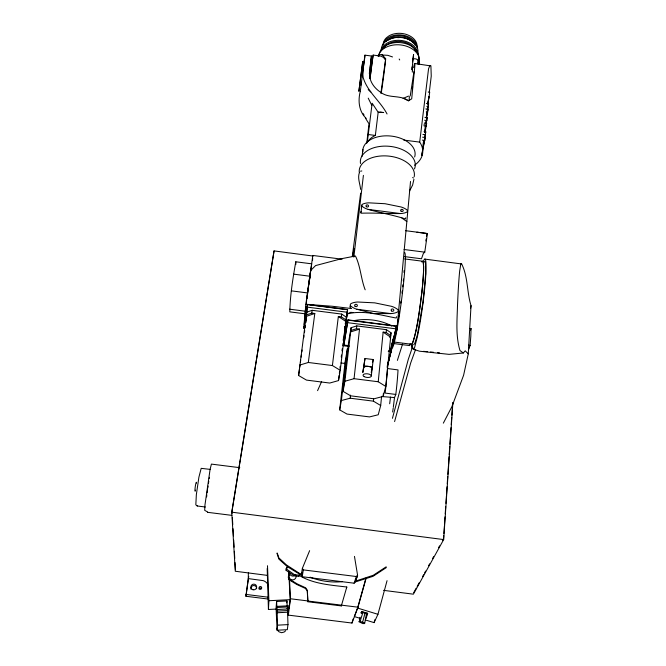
<?xml version="1.0" encoding="UTF-8"?>
<svg xmlns="http://www.w3.org/2000/svg" width="666" height="666" viewBox="0 0 666 666"><rect width="100%" height="100%" fill="white"/><g stroke="black" fill="none" stroke-linecap="round" stroke-linejoin="round"><path stroke-width="1" d="M299.808 573.834L298.718 576.481L293.798 575.524L286.122 570.379L286.13 568.839L287.421 566.741L278.912 559.115L276.948 553.23M268.565 599.084L245.929 596.261L248.276 578.596L248.368 572.852M313.178 256.052L274.059 250.907L231.993 511.322L232.109 513.369M468.689 347.302L468.623 349.334L470.113 345.488L470.795 336.513L471.053 328.571L469.472 328.471M267.199 568.539L268.431 609.473L276.665 609.057M277.089 630.219L277.564 625.158L276.973 606.385L287.379 605.86L287.978 624.608L287.312 629.686L277.089 630.219L276.074 608.025L276.606 601.465L286.946 600.948L287.188 606.027M268.431 609.473L268.897 600.724L267.491 565.725M428.238 92.025L429.72 92.149L427.83 104.737M443.34 423.151L451.889 406.693L463.603 375.249L468.273 353.854L471.02 305.636C466.799 292.066 468.106 276.831 461.663 263.969L424.833 259.107M206.626 496.911L206.826 494.771M310.264 275.15L310.572 270.596L315.592 265.584L341.916 258.608L355.461 256.019C360.606 266.483 360.897 278.871 365.168 289.802M443.756 535.564L443.548 538.677L442.549 540.476M443.897 533.491L444.38 526.223M444.522 524.15L445.013 516.891M445.221 513.777L445.712 506.51M445.92 503.396L446.411 496.137M446.545 494.064L447.036 486.796M447.244 483.683L447.735 476.423M447.877 474.35L448.434 466.05M448.576 463.969L449.059 456.71M449.2 454.637L449.758 446.337M449.9 444.264L450.391 436.996M450.524 434.923L451.015 427.655M451.223 424.55L451.715 417.282M451.856 415.209L452.414 406.909M452.555 404.836L452.689 402.755M383.533 590.342L413.386 594.189L443.673 539.577L452.863 402.913M412.296 72.128L412.545 68.973M413.919 179.329L412.612 185.048L409.615 190.859M276.973 606.385L276.873 607.567L276.606 601.465M372.161 61.43L370.105 78.388M314.81 313.478L311.788 313.095L306.31 314.968L306.685 312.204L312.163 310.314L341.691 314.086L346.52 317.291L340.243 370.321L338.511 380.577L329.737 383.05L306.468 380.095L298.601 375.516L306.169 316.425L314.81 313.478L308.316 362.479L299.517 365.143M310.572 270.596L305.869 304.262L303.696 328.371L303.971 326.365M305.186 327.78L305.378 325.716M305.661 322.619L307.459 304.462L347.594 309.59L346.462 317.249M305.777 322.486L306.06 319.505M306.243 317.524L307.459 304.462M388.569 350.732L390.601 350.99L396.553 326.065L347.993 319.871L344.205 342.582M387.512 364.885L396.861 329.995L410.531 181.468M385.772 386.438L391.075 332.834L386.438 329.687L356.793 325.907L351.09 327.73L348.693 341.392L343.057 391.342L350.641 395.829L374.001 398.792L383.116 396.42L385.772 386.438L378.238 381.76L354.054 378.688L344.888 381.252L343.057 391.342M390.601 350.99L390.85 348.276M387.187 367.807L391.591 349.092M339.685 409.873L341.383 400.541L347.427 348.626L345.204 361.288L339.685 409.873L347.011 414.069L369.497 416.916L378.238 414.76L380.694 405.527L381.585 396.337M383.116 396.42L383.416 393.315M390.809 335.639L386.163 332.5L386.438 329.687M409.016 100.641L409.407 96.62M412.57 61.821L413.586 54.487L411.963 69.805L412.038 68.606A15.002 0.716 -82 0 0 412.021 67.008M305.561 313.869L289.802 311.855C290.151 295.096 292.898 278.321 295.779 261.788L311.705 263.828L308.891 283.092M370.629 62.804L370.779 61.322L370.646 61.78M380.694 405.527L373.418 401.157L373.626 399.109M378.238 381.76L383.133 332.118L386.163 332.5M380.885 93.382L385.506 60.065L383.533 57.467L381.052 56.169L373.151 55.062L369.971 78.68M353.088 256.585L353.904 248.46L352.755 256.577M414.027 71.404L410.214 96.004M422.918 148.26L421.711 155.478L425.191 137.512L422.61 137.179M424.542 139.802L425.765 131.801L424.059 131.577M425.124 131.985L426.631 123.277L424.359 122.977M425.89 125.416L427.197 117.666L424.933 117.366M426.565 117.865L428.055 109.249L425.799 108.949M427.206 112.687L428.613 103.705L426.365 103.405M371.312 375.824L373.226 359.54L365.01 358.499L362.845 372.352L365.01 358.499M424.259 123.943L424.059 125.882L426.34 126.182M302.123 572.693L301.29 575.166L302.222 576.723L354.104 583.2L355.353 581.909L357.584 575.249L354.47 556.393M354.054 378.688L359.515 329.104L356.476 328.721L350.774 330.536L344.888 381.252M305.328 312.229L304.454 322.286L304.753 320.321M305.544 310.264L305.985 306.335M306.318 303.338L306.651 300.324M306.876 298.318L312.812 255.453L342.091 259.207M305.686 310.214L306.027 307.192M306.934 299.076L308.633 285.065M356.476 328.721L356.793 325.907M341.383 400.541L350.166 398.21L350.507 395.138M312.479 260.481L312.704 258.508M354.062 320.646L354.062 320.671A30.012 14.194 5.9 0 1 390.484 325.324L391.658 325.949M350.774 330.536L351.09 327.73M343.256 340.626L347.211 313.927L350.707 312.329L352.988 312.537M353.846 257.109L363.403 175.374M348.992 345.687L343.914 345.046L344.23 342.341M367.257 142.582L372.144 103.213L378.171 112.246L375.349 135.439A22.428 14.194 5.3 0 0 368.14 141.467M347.502 322.802L346.087 323.518M343.914 345.046L347.993 319.871M286.73 602.822L286.946 600.948M338.511 380.577L339.111 375.466M339.352 373.418L339.585 371.37M339.951 368.298L340.184 366.258M341.267 357.043L341.508 355.003M341.991 350.907L342.232 348.859M343.306 339.652L343.548 337.604M343.165 343.198L342.873 345.662L349.059 346.445M360.639 193.182L352.314 256.335M366.733 143.34L369.014 123.834L365.434 118.14M369.996 68.257L370.554 63.545M346.195 320.063L341.358 316.874L341.691 314.086M362.079 156.335L362.895 149.409M422.577 149.034L423.559 140.817M424.533 132.601L425.266 126.432M425.632 123.352L425.874 121.295M426.24 118.215L426.848 113.078M427.214 109.998L427.464 107.942M427.947 103.838L428.804 96.645M429.287 92.532L431.243 76.099L430.91 65.934L414.693 63.495M305.103 317.682L305.353 315.659M340.243 370.321L332.409 365.542L338.345 316.483L341.358 316.874M414.518 165.226A35.156 22.153 5.4 0 0 419.705 142.108L428.538 68.881L429.811 65.609L430.652 65.576M421.778 292.898C419.389 309.84 418.048 327.289 412.337 343.523L411.38 344.372M309.174 284.099L309.415 282.109M309.782 279.129L310.023 277.139M360.14 91.966C357.883 101.099 359.016 111.672 366.183 118.398M429.062 96.678L427.955 102.681M393.315 407.276L394.505 397.577L395.812 394.447A39.411 2.855 -82.9 0 0 398.018 369.905L387.479 368.548L387.229 371.953A39.411 2.464 -82.8 0 1 385.664 388.503L385.156 393.082L395.812 394.447M360.989 85.09L361.222 83.258M369.322 73.576L369.88 69.147M289.086 578.096L290.143 599.666L289.019 608.433L286.954 608.533M366.3 577.564L357.992 607.184L351.981 623.043L288.345 615.118L290.459 598.767L289.519 579.587M304.237 324.434L304.737 320.704M311.788 313.095L312.163 310.314M364.011 61.98L364.951 55.161L371.47 56.011L369.588 72.452A28.313 21.82 9.6 0 0 381.119 92.607C389.227 98.643 400.241 94.622 408.458 100.807L411.705 98.834L414.735 67.075A14.885 0.733 -82 0 0 413.944 66.175A24.983 1.24 -82 0 0 413.611 67.682M298.601 375.516L299.434 369.389M299.717 367.341L299.991 365.301M300.408 362.237L300.691 360.198M301.107 357.134L301.382 355.086M301.806 352.023L302.081 349.983M303.754 337.729L304.029 335.689M304.445 332.625L304.728 330.577M370.904 69.739L371.153 67.865M248.734 576.398L245.929 596.261M360.264 91.625L364.094 61.788L363.961 62.587M392.649 412.004L393.181 408.225M425.857 240.934L426.123 239.077M426.515 236.288L426.914 233.5L427.43 233.5L424.775 252.164L423.351 253.463L421.486 258.783L404.412 256.593M370.596 61.805L371.47 56.011M207.101 492.832L207.526 489.935M207.809 487.995L208.083 486.063M208.508 483.158L208.791 481.218M372.302 60.706L373.151 55.062M309.623 550.657L302.372 568.348L301.29 575.166L287.421 566.741L286.122 570.379M302.222 576.723L303.305 569.896L302.372 568.348M405.752 217.774L405.394 218.931C393.206 215.068 380.536 212.879 368.19 209.407A15.276 12.579 9.5 0 1 362.446 206.593A1.84 1.523 9 0 1 362.729 204.104A15.418 12.821 9.6 0 1 368.922 202.839L385.081 203.721L400.999 206.968A15.426 12.804 11.3 0 1 406.76 209.773A1.84 1.523 11.7 0 1 406.526 212.271A15.276 12.571 11.1 0 1 400.366 213.553C387.204 213.703 374.059 212.762 360.939 213.212L361.796 205.245M267.199 575.357L235.281 571.245L231.76 512.171L274.059 250.907M470.554 308.541L471.02 305.636M345.304 323.584L345.804 320.562M346.112 318.639L347.594 309.59M344.672 328.18L345.055 326.198M345.321 324.209L346.029 320.254M344.805 328.538L345.13 326.581M345.446 324.625L345.929 321.695M346.412 318.781L346.886 315.875M344.896 363.961L345.121 362.704M427.189 111.505L428.613 103.705M424.517 138.561L425.765 131.801M307.883 601.739L307.342 590.251L305.661 587.828L297.394 583.99L289.335 579.229L288.378 576.739L289.077 573.901L288.295 577.48L289.344 579.961L296.761 584.465L305.419 588.444L307.242 590.892L307.883 601.739L341.333 605.91L341.55 605.227M417.349 63.961L418.115 60.107L416.108 58.933L413.178 58.658M209.199 478.479L209.465 477.322M426.473 116.841L428.055 109.249M425.982 123.518L427.197 117.666M424.717 132.409L425.574 128.347M425.999 126.315L426.631 123.277M423.426 145.879L425.191 137.512M364.485 622.976L360.09 621.42L358.774 621.636L362.804 623.584L364.66 623.567L366.458 613.836L361.705 611.53L361.114 612.911L361.705 611.53L367.657 613.319L366.092 618.456M410.206 343.589L409.765 345.596L393.44 343.514M372.585 362.346L373.226 359.54M371.203 372.452L371.844 369.663M298.718 576.481L299.725 573.543M389.851 337.72L391.075 332.834M391.35 346.345L394.072 335.722M396.062 327.98L396.553 326.065M390.834 348.518L393.415 338.445M394.713 333.4L395.487 330.378M396.004 328.363L396.528 326.348L347.96 320.146M388.02 362.912L389.552 356.993M390.06 355.011L390.825 352.056M387.162 366.4L388.195 362.387M388.719 360.389L390.792 352.372M392.44 418.323L408.283 359.39L412.454 347.161L412.371 345.188M362.662 622.052L364.993 613.128L367.657 613.319M394.597 421.578L410.672 362.995L415.609 349.367M365.201 619.896L374.084 622.627L377.947 614.31L387.054 580.669M374.084 622.627L374.891 619.655M351.981 623.043L353.105 619.039M360.264 618.381L354.337 616.566L357.55 608.066L365.842 578.496M341.333 605.91L346.795 587.012C330.552 585.056 313.395 584.024 299.034 575.332M360.639 212.521L361.147 211.405M402.564 344.056L397.386 360.389M346.57 587.728L346.795 587.012M360.09 621.42L362.878 612.578L364.993 613.128M207.584 511.963L204.695 510.339L204.962 504.978L210.09 469.413L211.413 464.102L239.785 467.674M359.523 172.303C357.251 177.855 360.09 183.749 360.597 189.369M205.344 507.009L197.261 505.993L197.477 505.536M354.104 583.2L356.343 576.523L357.584 575.249L355.586 581.11L373.251 575.282L386.18 566.824M360.148 617.207L359.39 619.213L359.757 620.587M394.505 397.577L381.601 396.52M470.454 330.028L471.053 328.571M317.574 390.659L321.611 381.56M413.694 592.69L416.183 588.186M417.174 586.388L419.164 582.783M422.652 576.481L423.643 574.683M424.642 572.885L425.632 571.078M428.621 565.684L429.612 563.877M432.6 558.483L433.591 556.676M438.569 547.677L439.568 545.879M468.273 353.854L465.209 350.832L463.336 352.98L449.092 354.362L419.463 351.198L413.42 349.259L414.518 347.835L417.182 337.495A45.529 3.904 -82.4 0 0 425.333 281.26A45.529 3.904 -82.4 0 0 423.293 261.48M413.653 344.747L414.885 343.223L417.366 334.915L422.985 302.164L425.682 274.026L425.424 262.496L424.775 261.472L423.909 262.129M378.613 55.827L379.57 54.687L382.001 54.579L385.714 58.75A23.427 0.549 -82.4 0 1 381.277 92.874M421.72 261.946L422.577 261.189L423.218 262.121L423.601 266.658M367.074 614.743L366.458 613.836M386.28 567.615L373.018 576.331L355.353 581.909M403.047 98.41L408.541 96.087M350.524 331.951L359.515 329.104M366.317 614.835L367.307 614.56M347.211 313.927C363.503 309.823 380.186 315.126 396.187 318.023L396.57 316.7M360.564 171.187L361.796 170.962M381.834 54.978L387.82 55.336L392.515 56.96M408.458 100.807L404.179 98.676M277.564 625.158L287.978 624.608M268.897 600.724L290.143 599.666M277.056 607.467L287.487 606.942M277.148 609.507L287.587 608.974M277.181 611.105L287.612 610.572M277.098 612.762L287.487 612.229M362.878 612.578L361.388 612.653L361.488 613.211M390.784 313.594L373.576 313.528L356.959 309.274A16.051 13.886 10.1 0 1 350.94 306.21A1.94 1.682 9.5 0 1 351.257 303.463A16.209 14.161 10.3 0 1 357.775 302.014L374.767 302.863L391.483 306.318A16.217 14.144 12.8 0 1 397.535 309.374A1.94 1.682 13.3 0 1 397.277 312.129A16.059 13.869 12.5 0 1 390.784 313.594L356.959 309.274M461.663 263.969L460.805 263.952L459.673 271.02A44.797 1.906 -87.8 0 0 457.525 304.745C457.117 319.98 455.544 335.689 459.965 350.532L463.336 352.98M305.869 304.262L332.284 306.26L351.357 308.525L350.632 308A1.931 1.682 7.5 0 1 350.466 305.569M423.459 351.332L427.472 351.715M430.477 351.998L433.491 352.281M437.504 352.655L439.51 352.847M210.439 469.422L201.19 468.34L198.901 477.181L196.345 494.688L195.829 504.828L197.261 505.993M207.442 512.304L231.826 515.359M303.305 569.896L356.343 576.523M248.276 578.596L263.178 580.627A8.924 8.775 -25.6 0 1 268.248 585.023M290.459 598.767L307.858 600.94M308.017 601.048L357.992 607.184M245.962 594.422L268.09 597.186M403.754 140.085L419.705 142.108M291.392 290.859L307.617 292.932M307.442 304.603L347.577 309.732M307.101 307.109L347.286 312.246M289.56 309.182L305.569 311.23M347.669 322.685L396.287 328.887M393.689 341.991L411.397 344.247A41.916 3.513 -82.4 0 0 420.546 302.98A41.916 3.513 -82.4 0 0 422.402 261.205L404.612 258.924M388.245 351.44L391.333 351.831M340.984 362.962L344.846 363.453M364.227 365.875L372.477 366.924M308.316 362.479L332.409 365.542M350.166 398.21L373.418 401.157M368.489 134.549L375.349 135.439M368.19 209.407L400.366 213.553M405.636 230.694L427.43 233.5M416.908 232.218L425.915 233.375M404.037 249.5L424.775 252.164M293.589 274.134L309.782 276.207M231.76 512.171L443.673 539.577M426.823 106.352L428.321 106.552M426.257 111.913L427.763 112.113M424.633 120.255L426.906 120.554M422.902 134.399L425.474 134.74M422.311 140.126L424.891 140.468M298.992 575.307L294.097 574.425L286.13 568.839M468.523 345.155L470.113 345.488M413.952 348.926L412.304 348.485L411.804 344.68L412.304 348.485L412.712 347.544L413.42 349.259M357.55 608.066L377.947 614.31M412.629 177.522L413.478 178.022M301.357 574.575L286.53 564.993L278.863 557.908L277.256 553.105M338.345 316.483L345.954 321.503M383.133 332.118L390.459 337.046M401.889 218.032L406.843 221.553M368.19 89.627L370.837 91.975M395.812 328.971L396.861 329.995M362.895 113.378L364.069 114.993M387.054 113.978C380.236 101.032 367.191 91.6 363.128 77.398C362.137 69.955 364.518 62.579 364.951 55.161M399.175 59.049L399.7 59.932M368.223 98.152L371.836 105.469M232.351 517.465L232.775 524.642M233.017 528.737L233.441 535.914M233.683 540.009L234.107 547.186M234.349 551.282L234.765 558.458M235.006 562.554L235.431 569.721M289.127 571.503L289.319 575.549M288.786 571.936L288.986 576.04M288.869 605.344L288.969 607.4M288.003 607.908L288.345 615.118M295.779 261.788L295.887 264.335M289.335 579.229L289.344 579.961M383.175 44.522A17 12.221 4.8 0 1 383.283 43.432A17.066 12.271 4.8 0 1 384.315 40.501A16.908 12.155 4.8 0 1 386.463 37.762L388.694 36.056A17 12.221 4.8 0 1 407.425 34.798A17 12.221 4.8 0 1 417.091 46.928M383.133 44.847A17.016 12.213 4.8 0 1 400.682 34.907A17.016 12.213 4.8 0 1 416.949 47.219M381.102 50.824A18.448 13.137 4.8 0 1 400.399 40.385A18.448 13.137 4.8 0 1 417.732 53.871M381.277 50.608A18.415 13.162 4.8 0 1 400.707 37.479A18.415 13.162 4.8 0 1 417.724 53.646M388.253 40.118A16.342 11.705 4.8 0 1 413.561 43.074M397.627 37.629A15.676 11.23 4.8 0 1 399.234 37.596M385.88 41.675A15.668 11.239 4.8 0 1 401.715 36.006A15.668 11.239 4.8 0 1 415.218 45.221M378.163 56.277A20.837 14.735 4.9 0 1 403.03 45.296A20.837 14.735 4.9 0 1 418.814 64.152M418.115 60.107A20.896 14.694 4.9 0 1 419.097 64.327M412.637 86.83A14.677 0.733 -82 0 1 412.337 88.711M379.179 55.961A19.847 14.094 4.8 0 1 400.291 42.616A19.847 14.094 4.8 0 1 418.614 59.449M383.907 47.885A16.941 12.063 4.8 0 1 400.815 41.525A16.941 12.063 4.8 0 1 415.717 51.224M363.836 368.007A4.146 1.84 5.9 0 1 369.056 366.516A4.146 1.84 5.9 0 1 371.303 369.563M404.437 252.597A48.16 3.18 -82.5 0 1 401.498 300.474A48.16 3.18 -82.5 0 1 391.899 347.993M404.129 270.496A41.925 2.764 -82.5 0 1 403.996 272.461M403.463 279.037A41.925 2.764 -82.5 0 1 403.288 280.894M402.897 284.807A41.925 2.764 -82.5 0 1 402.68 286.838M402.214 291A41.925 2.764 -82.5 0 1 401.973 293.082M400.957 301.107A41.925 2.764 -82.5 0 1 400.691 303.13M399.542 311.213A41.925 2.764 -82.5 0 1 399.225 313.278M398.909 315.326A41.925 2.764 -82.5 0 1 398.593 317.324M398.276 319.272A41.925 2.764 -82.5 0 1 397.96 321.145M359.249 172.219A27.689 16.9 5.4 0 1 387.912 156.019A27.689 16.9 5.4 0 1 414.16 176.823M342.316 581.659A67.566 64.702 15.7 0 1 310.048 577.181M296.12 576.007A3.588 3.538 2.4 0 1 292.099 579.87A3.588 3.538 2.4 0 1 289.177 575.141M295.571 575.124A3.638 3.58 3 0 1 289.419 572.902M285.523 630.794A4.604 4.354 -3.2 0 1 283.991 632.092L281.593 632.7L279.112 631.843A4.604 4.354 -3.2 0 1 277.189 628.138M390.484 397.069A39.619 2.689 -82.9 0 1 389.677 403.771M423.618 266.558A41.808 3.513 -82.4 0 1 421.803 292.849M360.497 163.486A27.547 17.041 5.4 0 1 389.702 146.337A27.547 17.041 5.4 0 1 414.493 168.923M362.82 151.831A26.24 16.475 5.3 0 1 390.726 136.031A26.24 16.475 5.3 0 1 414.652 156.976M251.024 589.277A2.889 2.83 -27.3 0 1 253.53 585.547A2.889 2.83 -27.3 0 1 256.61 588.727M259.024 589.027A1.332 1.307 -25.7 0 1 261.613 588.827M195.554 490.143A4.554 0.458 -82 0 1 194.955 489.976A4.554 0.458 -82 0 1 195.779 483.841A4.554 0.458 -82 0 1 196.503 483.125M358.899 91.184L362.712 61.605L358.899 91.184M380.885 112.188L378.171 112.246L383.674 112.537L380.885 112.188M364.21 376.64A4.162 1.823 6 0 0 371.17 376.448A4.162 1.823 6 0 0 366.158 373.751A4.162 1.823 6 0 0 364.21 376.64M401.065 211.13A1.29 1.066 11.5 0 0 403.196 210.764A1.29 1.066 11.5 0 0 401.615 209.365A1.29 1.066 11.5 0 0 401.065 211.13M366.367 206.66A1.29 1.066 9.3 0 0 368.514 206.302A1.29 1.066 9.3 0 0 366.949 204.903A1.29 1.066 9.3 0 0 366.367 206.66M391.533 310.914A1.357 1.174 13 0 0 393.781 310.498A1.357 1.174 13 0 0 392.124 308.966A1.357 1.174 13 0 0 391.533 310.914M355.061 306.252A1.357 1.182 9.9 0 0 357.326 305.836A1.357 1.182 9.9 0 0 355.686 304.304A1.357 1.182 9.9 0 0 355.061 306.252M253.03 589.768A2.897 2.847 -26.5 0 0 256.552 586.205A2.897 2.847 -26.5 0 0 251.715 585.014A2.897 2.847 -26.5 0 0 253.03 589.768M260.031 589.094A1.34 1.315 -24.9 0 0 261.655 587.454A1.34 1.315 -24.9 0 0 259.415 586.904A1.34 1.315 -24.9 0 0 260.031 589.094"/></g></svg>
